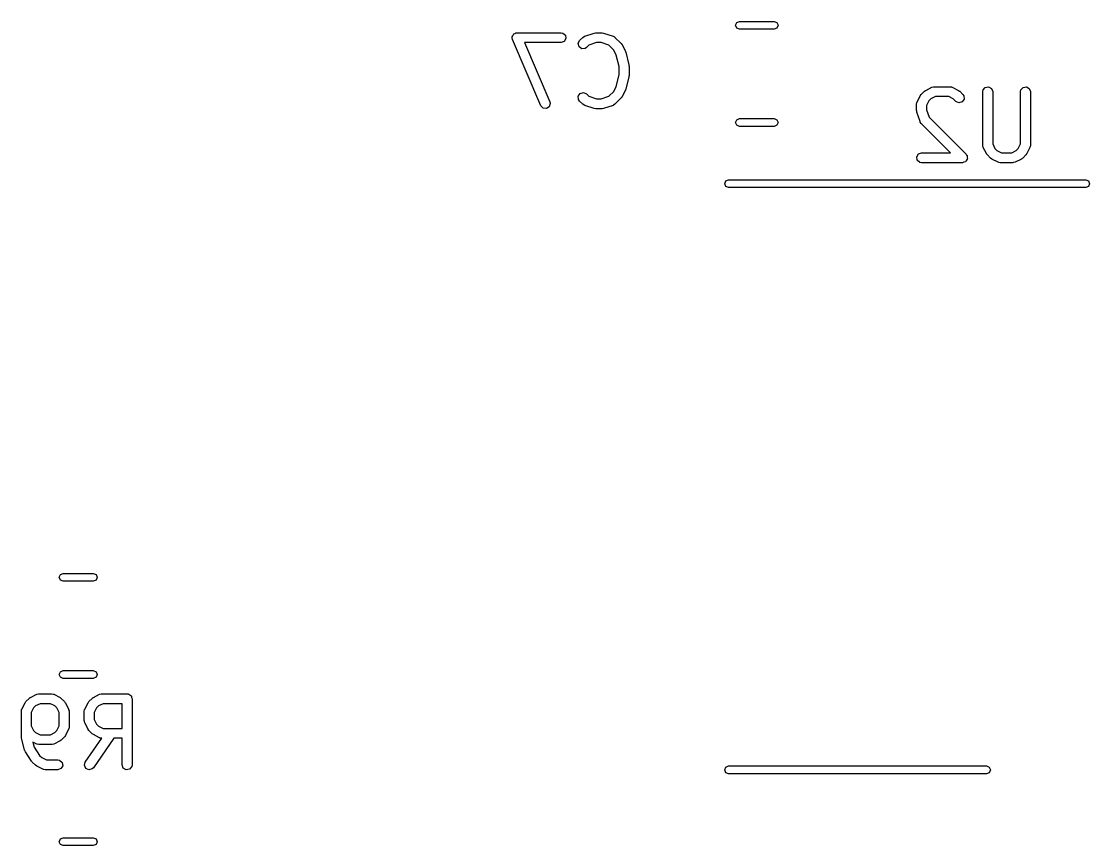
# Model space of a CAD drawing. Extents: x 0.27 to 3.1, y 0.41 to 2.47.
# Drawn here: x 0.292 to 0.928, y 1.82 to 2.311 of the extents above; entities that cross this region are included whole.
import ezdxf

# ---------------------------------------------------------------- set-up
doc = ezdxf.new("R2010")
doc.units = 0
doc.header["$MEASUREMENT"] = 0
doc.layers.add('BLACK', color=7, linetype='CONTINUOUS')

msp = doc.modelspace()

# ---------------------------------------------------------------- linework, layer by layer
at = {"layer": 'BLACK', "linetype": 'CONTINUOUS'}
for p, q in [((0.717352, 2.30894), (0.718044, 2.31061)), ((0.718044, 2.31061), (0.719714, 2.3113)), ((0.719714, 2.3113), (0.740286, 2.3113)), ((0.740286, 2.3113), (0.741956, 2.31061)), ((0.741956, 2.31061), (0.742648, 2.30894)), ((0.584628, 2.30267), (0.584827, 2.30333)), ((0.584827, 2.30333), (0.585119, 2.30352)), ((0.585119, 2.30352), (0.585294, 2.30382)), ((0.585294, 2.30382), (0.585941, 2.30406)), ((0.585941, 2.30406), (0.586517, 2.30443)), ((0.586517, 2.30443), (0.586864, 2.30439)), ((0.586864, 2.30439), (0.587192, 2.30451)), ((0.587192, 2.30451), (0.613438, 2.30451)), ((0.613438, 2.30451), (0.614448, 2.30433)), ((0.614448, 2.30433), (0.615995, 2.30304)), ((0.615995, 2.30304), (0.616346, 2.30105)), ((0.627503, 2.30249), (0.633127, 2.30436)), ((0.633127, 2.30436), (0.634, 2.30449)), ((0.634, 2.30449), (0.634061, 2.30451)), ((0.634061, 2.30451), (0.63781, 2.30451)), ((0.63781, 2.30451), (0.63868, 2.30436)), ((0.63868, 2.30436), (0.638744, 2.30436)), ((0.638744, 2.30436), (0.644368, 2.30249)), ((0.718044, 2.30727), (0.717352, 2.30894)), ((0.719714, 2.30657), (0.718044, 2.30727)), ((0.740286, 2.30657), (0.719714, 2.30657)), ((0.741956, 2.30727), (0.740286, 2.30657)), ((0.742648, 2.30894), (0.741956, 2.30727)), ((0.584243, 2.3014), (0.584344, 2.30173)), ((0.584478, 2.3004), (0.584243, 2.3014)), ((0.584284, 2.30207), (0.584628, 2.30267)), ((0.584344, 2.30173), (0.584284, 2.30207)), ((0.60135, 2.26103), (0.584478, 2.3004)), ((0.613438, 2.29861), (0.59167, 2.29861)), ((0.59167, 2.29861), (0.606779, 2.26335)), ((0.615336, 2.2993), (0.613438, 2.29861)), ((0.616346, 2.30105), (0.615336, 2.2993)), ((0.62362, 2.29807), (0.624474, 2.2999)), ((0.624143, 2.29612), (0.62362, 2.29807)), ((0.624474, 2.2999), (0.626349, 2.30177)), ((0.626349, 2.30177), (0.627189, 2.30236)), ((0.627189, 2.30236), (0.627364, 2.30238)), ((0.627364, 2.30238), (0.627503, 2.30249)), ((0.630031, 2.2971), (0.62865, 2.29572)), ((0.63454, 2.29861), (0.630031, 2.2971)), ((0.637331, 2.29861), (0.63454, 2.29861)), ((0.64184, 2.2971), (0.637331, 2.29861)), ((0.644757, 2.29419), (0.64184, 2.2971)), ((0.644368, 2.30249), (0.64527, 2.302)), ((0.64527, 2.302), (0.645363, 2.30185)), ((0.645363, 2.30185), (0.645522, 2.30177)), ((0.645522, 2.30177), (0.649272, 2.29802)), ((0.649272, 2.29802), (0.649778, 2.2973)), ((0.649778, 2.2973), (0.649825, 2.29726)), ((0.649825, 2.29726), (0.6517, 2.29351)), ((0.625797, 2.29496), (0.624143, 2.29612)), ((0.62781, 2.29513), (0.625797, 2.29496)), ((0.62865, 2.29572), (0.62781, 2.29513)), ((0.646273, 2.29116), (0.644757, 2.29419)), ((0.647981, 2.28432), (0.646273, 2.29116)), ((0.6517, 2.29351), (0.651845, 2.29302)), ((0.651845, 2.29302), (0.651923, 2.2929)), ((0.651923, 2.2929), (0.653798, 2.2854)), ((0.647981, 2.27943), (0.647981, 2.28432)), ((0.653798, 2.2854), (0.65384, 2.28482)), ((0.65384, 2.28482), (0.653886, 2.28469)), ((0.653886, 2.28469), (0.653886, 2.27906)), ((0.646273, 2.27259), (0.647981, 2.27943)), ((0.653798, 2.27835), (0.651923, 2.27085)), ((0.653886, 2.27906), (0.653784, 2.27848)), ((0.653784, 2.27848), (0.653798, 2.27835)), ((0.644757, 2.26956), (0.646273, 2.27259)), ((0.830558, 2.2702), (0.834308, 2.27207)), ((0.834308, 2.27207), (0.83529, 2.27237)), ((0.83529, 2.27237), (0.835462, 2.27233)), ((0.835462, 2.27233), (0.835628, 2.27239)), ((0.835628, 2.27239), (0.845002, 2.27239)), ((0.845002, 2.27239), (0.846012, 2.27221)), ((0.846012, 2.27221), (0.846147, 2.2721)), ((0.846147, 2.2721), (0.846322, 2.27207)), ((0.846322, 2.27207), (0.850072, 2.2702)), ((0.864724, 2.27044), (0.866023, 2.27199)), ((0.866023, 2.27199), (0.868012, 2.27234)), ((0.868012, 2.27234), (0.869761, 2.27133)), ((0.869761, 2.27133), (0.870452, 2.26943)), ((0.887222, 2.27044), (0.88852, 2.27199)), ((0.88852, 2.27199), (0.890509, 2.27234)), ((0.890509, 2.27234), (0.892258, 2.27133)), ((0.892258, 2.27133), (0.892949, 2.26943)), ((0.623709, 2.2667), (0.624868, 2.26836)), ((0.623886, 2.26469), (0.623709, 2.2667)), ((0.624868, 2.26836), (0.626819, 2.26888)), ((0.626819, 2.26888), (0.62865, 2.26803)), ((0.62865, 2.26803), (0.630031, 2.26665)), ((0.630031, 2.26665), (0.63454, 2.26514)), ((0.63454, 2.26514), (0.637331, 2.26514)), ((0.637331, 2.26514), (0.64184, 2.26665)), ((0.64184, 2.26665), (0.644757, 2.26956)), ((0.649272, 2.26573), (0.645522, 2.26198)), ((0.649299, 2.26578), (0.649272, 2.26573)), ((0.649825, 2.26649), (0.649299, 2.26578)), ((0.6517, 2.27024), (0.649825, 2.26649)), ((0.651716, 2.27038), (0.6517, 2.27024)), ((0.651923, 2.27085), (0.651716, 2.27038)), ((0.825488, 2.26326), (0.827363, 2.267)), ((0.827363, 2.267), (0.827889, 2.26771)), ((0.827889, 2.26771), (0.827916, 2.26777)), ((0.827916, 2.26777), (0.829791, 2.26965)), ((0.829791, 2.26965), (0.830514, 2.27015)), ((0.830514, 2.27015), (0.830558, 2.2702)), ((0.833628, 2.26513), (0.83243, 2.26394)), ((0.836325, 2.26648), (0.833628, 2.26513)), ((0.844305, 2.26648), (0.836325, 2.26648)), ((0.847002, 2.26513), (0.844305, 2.26648)), ((0.848538, 2.2636), (0.847002, 2.26513)), ((0.850072, 2.2702), (0.850781, 2.26967)), ((0.850781, 2.26967), (0.850839, 2.26965)), ((0.850839, 2.26965), (0.852714, 2.26777)), ((0.853478, 2.26492), (0.85232, 2.26327)), ((0.852714, 2.26777), (0.853302, 2.26693)), ((0.853302, 2.26693), (0.853478, 2.26492)), ((0.864546, 2.26943), (0.864724, 2.27044)), ((0.864546, 2.23756), (0.864546, 2.26943)), ((0.870452, 2.26943), (0.870452, 2.23826)), ((0.887043, 2.26943), (0.887222, 2.27044)), ((0.887043, 2.23826), (0.887043, 2.26943)), ((0.892949, 2.26943), (0.892949, 2.23756)), ((0.602733, 2.25955), (0.60135, 2.26103)), ((0.604739, 2.25931), (0.602733, 2.25955)), ((0.606429, 2.26042), (0.604739, 2.25931)), ((0.607013, 2.26235), (0.606429, 2.26042)), ((0.606779, 2.26335), (0.607013, 2.26235)), ((0.624474, 2.26385), (0.623886, 2.26469)), ((0.626349, 2.26198), (0.624474, 2.26385)), ((0.626509, 2.2619), (0.626349, 2.26198)), ((0.626601, 2.26175), (0.626509, 2.2619)), ((0.627503, 2.26126), (0.626601, 2.26175)), ((0.633127, 2.25939), (0.627503, 2.26126)), ((0.633191, 2.25939), (0.633127, 2.25939)), ((0.634061, 2.25924), (0.633191, 2.25939)), ((0.63781, 2.25924), (0.634061, 2.25924)), ((0.637871, 2.25926), (0.63781, 2.25924)), ((0.638744, 2.25939), (0.637871, 2.25926)), ((0.644368, 2.26126), (0.638744, 2.25939)), ((0.644507, 2.26137), (0.644368, 2.26126)), ((0.644682, 2.26139), (0.644507, 2.26137)), ((0.645522, 2.26198), (0.644682, 2.26139)), ((0.825176, 2.26193), (0.825354, 2.26294)), ((0.825176, 2.25819), (0.825176, 2.26193)), ((0.825354, 2.26294), (0.825468, 2.26308)), ((0.825468, 2.26308), (0.825488, 2.26326)), ((0.83243, 2.26394), (0.831082, 2.26124)), ((0.831082, 2.26124), (0.831082, 2.25866)), ((0.831082, 2.25866), (0.832585, 2.25416)), ((0.850369, 2.26274), (0.848538, 2.2636)), ((0.85232, 2.26327), (0.850369, 2.26274)), ((0.717352, 2.25106), (0.718044, 2.25273)), ((0.718044, 2.25273), (0.719714, 2.25343)), ((0.719714, 2.25343), (0.740286, 2.25343)), ((0.740286, 2.25343), (0.741956, 2.25273)), ((0.741956, 2.25273), (0.742648, 2.25106)), ((0.825198, 2.25812), (0.825176, 2.25819)), ((0.825328, 2.25725), (0.825198, 2.25812)), ((0.827203, 2.25163), (0.825328, 2.25725)), ((0.832585, 2.25416), (0.854589, 2.23215)), ((0.718044, 2.24939), (0.717352, 2.25106)), ((0.719714, 2.2487), (0.718044, 2.24939)), ((0.740286, 2.2487), (0.719714, 2.2487)), ((0.741956, 2.24939), (0.740286, 2.2487)), ((0.742648, 2.25106), (0.741956, 2.24939)), ((0.827312, 2.25149), (0.827203, 2.25163)), ((0.827328, 2.25131), (0.827312, 2.25149)), ((0.827916, 2.25047), (0.827328, 2.25131)), ((0.845372, 2.23302), (0.827916, 2.25047)), ((0.826231, 2.23233), (0.828129, 2.23302)), ((0.828129, 2.23302), (0.845372, 2.23302)), ((0.864607, 2.2374), (0.864546, 2.23756)), ((0.864566, 2.23723), (0.864607, 2.2374)), ((0.864858, 2.23624), (0.864566, 2.23723)), ((0.866733, 2.23249), (0.864858, 2.23624)), ((0.870452, 2.23826), (0.871801, 2.23556)), ((0.871801, 2.23556), (0.872998, 2.23437)), ((0.872998, 2.23437), (0.875695, 2.23302)), ((0.875695, 2.23302), (0.8818, 2.23302)), ((0.8818, 2.23302), (0.884498, 2.23437)), ((0.884498, 2.23437), (0.885695, 2.23556)), ((0.885695, 2.23556), (0.887043, 2.23826)), ((0.892637, 2.23624), (0.890762, 2.23249)), ((0.892657, 2.23642), (0.892637, 2.23624)), ((0.892771, 2.23655), (0.892657, 2.23642)), ((0.892949, 2.23756), (0.892771, 2.23655)), ((0.825221, 2.23058), (0.826231, 2.23233)), ((0.825572, 2.22859), (0.825221, 2.23058)), ((0.827119, 2.22729), (0.825572, 2.22859)), ((0.828129, 2.22711), (0.827119, 2.22729)), ((0.852501, 2.22711), (0.828129, 2.22711)), ((0.853336, 2.22741), (0.852501, 2.22711)), ((0.854195, 2.22764), (0.853336, 2.22741)), ((0.854272, 2.22776), (0.854195, 2.22764)), ((0.854399, 2.2278), (0.854272, 2.22776)), ((0.854843, 2.22857), (0.854399, 2.2278)), ((0.854589, 2.23215), (0.854959, 2.23162)), ((0.855353, 2.2293), (0.854843, 2.22857)), ((0.854959, 2.23162), (0.855058, 2.23154)), ((0.855058, 2.23154), (0.855072, 2.23146)), ((0.855072, 2.23146), (0.855177, 2.23131)), ((0.855177, 2.23131), (0.855254, 2.23043)), ((0.855254, 2.23043), (0.855409, 2.22955)), ((0.855409, 2.22955), (0.855341, 2.22943)), ((0.855341, 2.22943), (0.855353, 2.2293)), ((0.86678, 2.23245), (0.866733, 2.23249)), ((0.867286, 2.23173), (0.86678, 2.23245)), ((0.869161, 2.22985), (0.867286, 2.23173)), ((0.869219, 2.22982), (0.869161, 2.22985)), ((0.869928, 2.2293), (0.869219, 2.22982)), ((0.873678, 2.22742), (0.869928, 2.2293)), ((0.873853, 2.2274), (0.873678, 2.22742)), ((0.873988, 2.22729), (0.873853, 2.2274)), ((0.874998, 2.22711), (0.873988, 2.22729)), ((0.882497, 2.22711), (0.874998, 2.22711)), ((0.882663, 2.22717), (0.882497, 2.22711)), ((0.882835, 2.22713), (0.882663, 2.22717)), ((0.883818, 2.22742), (0.882835, 2.22713)), ((0.887567, 2.2293), (0.883818, 2.22742)), ((0.887612, 2.22934), (0.887567, 2.2293)), ((0.888335, 2.22985), (0.887612, 2.22934)), ((0.890209, 2.23173), (0.888335, 2.22985)), ((0.890237, 2.23178), (0.890209, 2.23173)), ((0.890762, 2.23249), (0.890237, 2.23178)), ((0.710866, 2.21461), (0.711558, 2.21628)), ((0.711558, 2.21294), (0.710866, 2.21461)), ((0.711558, 2.21628), (0.713228, 2.21697)), ((0.713228, 2.21697), (0.925827, 2.21697)), ((0.925827, 2.21697), (0.927497, 2.21628)), ((0.927497, 2.21628), (0.928189, 2.21461)), ((0.928189, 2.21461), (0.927497, 2.21294)), ((0.713228, 2.21224), (0.711558, 2.21294)), ((0.925827, 2.21224), (0.713228, 2.21224)), ((0.927497, 2.21294), (0.925827, 2.21224)), ((0.314623, 1.98012), (0.315315, 1.98179)), ((0.315315, 1.97845), (0.314623, 1.98012)), ((0.315315, 1.98179), (0.316986, 1.98248)), ((0.316986, 1.97776), (0.315315, 1.97845)), ((0.316986, 1.98248), (0.334865, 1.98248)), ((0.334865, 1.98248), (0.336535, 1.98179)), ((0.336535, 1.97845), (0.334865, 1.97776)), ((0.336535, 1.98179), (0.337227, 1.98012)), ((0.337227, 1.98012), (0.336535, 1.97845)), ((0.334865, 1.97776), (0.316986, 1.97776)), ((0.314623, 1.92224), (0.315315, 1.92391)), ((0.315315, 1.92057), (0.314623, 1.92224)), ((0.315315, 1.92391), (0.316986, 1.92461)), ((0.316986, 1.92461), (0.334865, 1.92461)), ((0.334865, 1.92461), (0.336535, 1.92391)), ((0.336535, 1.92391), (0.337227, 1.92224)), ((0.337227, 1.92224), (0.336535, 1.92057)), ((0.316986, 1.91988), (0.315315, 1.92057)), ((0.334865, 1.91988), (0.316986, 1.91988)), ((0.336535, 1.92057), (0.334865, 1.91988)), ((0.296653, 1.90799), (0.297376, 1.9085)), ((0.297376, 1.9085), (0.297421, 1.90855)), ((0.297421, 1.90855), (0.30117, 1.91042)), ((0.30117, 1.91042), (0.302153, 1.91071)), ((0.302153, 1.91071), (0.302325, 1.91067)), ((0.302325, 1.91067), (0.302491, 1.91073)), ((0.302491, 1.91073), (0.30999, 1.91073)), ((0.30999, 1.91073), (0.311, 1.91056)), ((0.311, 1.91056), (0.311135, 1.91044)), ((0.311135, 1.91044), (0.31131, 1.91042)), ((0.31131, 1.91042), (0.31506, 1.90855)), ((0.31506, 1.90855), (0.315769, 1.90802)), ((0.334148, 1.90799), (0.334871, 1.9085)), ((0.334871, 1.9085), (0.334916, 1.90855)), ((0.334916, 1.90855), (0.338665, 1.91042)), ((0.338665, 1.91042), (0.339648, 1.91071)), ((0.339648, 1.91071), (0.33982, 1.91067)), ((0.33982, 1.91067), (0.339986, 1.91073)), ((0.339986, 1.91073), (0.354984, 1.91073)), ((0.354984, 1.91073), (0.355368, 1.91067)), ((0.355368, 1.91067), (0.355497, 1.91069)), ((0.355497, 1.91069), (0.35561, 1.91062)), ((0.35561, 1.91062), (0.355994, 1.91056)), ((0.355994, 1.91056), (0.356582, 1.91006)), ((0.356582, 1.91006), (0.357246, 1.90968)), ((0.357246, 1.90968), (0.357337, 1.90943)), ((0.357337, 1.90943), (0.357541, 1.90926)), ((0.357541, 1.90926), (0.357674, 1.9085)), ((0.357674, 1.9085), (0.357937, 1.90778)), ((0.292351, 1.9016), (0.294225, 1.90535)), ((0.294225, 1.90535), (0.294751, 1.90606)), ((0.294751, 1.90606), (0.294778, 1.90612)), ((0.294778, 1.90612), (0.296653, 1.90799)), ((0.299293, 1.90228), (0.297944, 1.89958)), ((0.30049, 1.90348), (0.299293, 1.90228)), ((0.303188, 1.90483), (0.30049, 1.90348)), ((0.309293, 1.90483), (0.303188, 1.90483)), ((0.31199, 1.90348), (0.309293, 1.90483)), ((0.313187, 1.90228), (0.31199, 1.90348)), ((0.314536, 1.89958), (0.313187, 1.90228)), ((0.315769, 1.90802), (0.315827, 1.90799)), ((0.315827, 1.90799), (0.317702, 1.90612)), ((0.317702, 1.90612), (0.318208, 1.9054)), ((0.318208, 1.9054), (0.318255, 1.90535)), ((0.318255, 1.90535), (0.32013, 1.9016)), ((0.329846, 1.9016), (0.331721, 1.90535)), ((0.331721, 1.90535), (0.332246, 1.90606)), ((0.332246, 1.90606), (0.332274, 1.90612)), ((0.332274, 1.90612), (0.334148, 1.90799)), ((0.336788, 1.90228), (0.33544, 1.89958)), ((0.337985, 1.90348), (0.336788, 1.90228)), ((0.340683, 1.90483), (0.337985, 1.90348)), ((0.352031, 1.90483), (0.340683, 1.90483)), ((0.352031, 1.89011), (0.352031, 1.90483)), ((0.357937, 1.90778), (0.357937, 1.86841)), ((0.292039, 1.90028), (0.292217, 1.90129)), ((0.292039, 1.88528), (0.292039, 1.90028)), ((0.292217, 1.90129), (0.29233, 1.90143)), ((0.29233, 1.90143), (0.292351, 1.9016)), ((0.297944, 1.89958), (0.297944, 1.8916)), ((0.314536, 1.8916), (0.314536, 1.89958)), ((0.32013, 1.9016), (0.320422, 1.90062)), ((0.320422, 1.90062), (0.320381, 1.90045)), ((0.320381, 1.90045), (0.320441, 1.90028)), ((0.320441, 1.90028), (0.320441, 1.89091)), ((0.329534, 1.90028), (0.329712, 1.90129)), ((0.329534, 1.89466), (0.329534, 1.90028)), ((0.329712, 1.90129), (0.329826, 1.90143)), ((0.329826, 1.90143), (0.329846, 1.9016)), ((0.33544, 1.89958), (0.33544, 1.89535)), ((0.297944, 1.8916), (0.299293, 1.88891)), ((0.313187, 1.88891), (0.314536, 1.8916)), ((0.32013, 1.88959), (0.318255, 1.88584)), ((0.32015, 1.88976), (0.32013, 1.88959)), ((0.320263, 1.8899), (0.32015, 1.88976)), ((0.320441, 1.89091), (0.320263, 1.8899)), ((0.329594, 1.89449), (0.329534, 1.89466)), ((0.329553, 1.89432), (0.329594, 1.89449)), ((0.329846, 1.89334), (0.329553, 1.89432)), ((0.331721, 1.88959), (0.329846, 1.89334)), ((0.331767, 1.88954), (0.331721, 1.88959)), ((0.332274, 1.88882), (0.331767, 1.88954)), ((0.33544, 1.89535), (0.336788, 1.89266)), ((0.336788, 1.89266), (0.337985, 1.89146)), ((0.337985, 1.89146), (0.340683, 1.89011)), ((0.340683, 1.89011), (0.352031, 1.89011)), ((0.292085, 1.88515), (0.292039, 1.88528)), ((0.292127, 1.88457), (0.292085, 1.88515)), ((0.294002, 1.87707), (0.292127, 1.88457)), ((0.299293, 1.88891), (0.30049, 1.88771)), ((0.30049, 1.88771), (0.303188, 1.88636)), ((0.303188, 1.88636), (0.309293, 1.88636)), ((0.309293, 1.88636), (0.31199, 1.88771)), ((0.31199, 1.88771), (0.313187, 1.88891)), ((0.315827, 1.8832), (0.315104, 1.88269)), ((0.317702, 1.88507), (0.315827, 1.8832)), ((0.317729, 1.88513), (0.317702, 1.88507)), ((0.318255, 1.88584), (0.317729, 1.88513)), ((0.330068, 1.8701), (0.339944, 1.88421)), ((0.334148, 1.88694), (0.332274, 1.88882)), ((0.334207, 1.88692), (0.334148, 1.88694)), ((0.334916, 1.88639), (0.334207, 1.88692)), ((0.347148, 1.88421), (0.334906, 1.86672)), ((0.338665, 1.88452), (0.334916, 1.88639)), ((0.338841, 1.8845), (0.338665, 1.88452)), ((0.338976, 1.88438), (0.338841, 1.8845)), ((0.339944, 1.88421), (0.338976, 1.88438)), ((0.352031, 1.88421), (0.347148, 1.88421)), ((0.352031, 1.86841), (0.352031, 1.88421)), ((0.294011, 1.87705), (0.294002, 1.87707)), ((0.294409, 1.87615), (0.294011, 1.87705)), ((0.30117, 1.88077), (0.298878, 1.88191)), ((0.298878, 1.88191), (0.299607, 1.879)), ((0.299607, 1.879), (0.30291, 1.87404)), ((0.301345, 1.88075), (0.30117, 1.88077)), ((0.301481, 1.88063), (0.301345, 1.88075)), ((0.302491, 1.88046), (0.301481, 1.88063)), ((0.30999, 1.88046), (0.302491, 1.88046)), ((0.310156, 1.88052), (0.30999, 1.88046)), ((0.310327, 1.88047), (0.310156, 1.88052)), ((0.31131, 1.88077), (0.310327, 1.88047)), ((0.31506, 1.88264), (0.31131, 1.88077)), ((0.315104, 1.88269), (0.31506, 1.88264)), ((0.298159, 1.87052), (0.294409, 1.87615)), ((0.29827, 1.87044), (0.298159, 1.87052)), ((0.298528, 1.87007), (0.29827, 1.87044)), ((0.30291, 1.87404), (0.30424, 1.87271)), ((0.30424, 1.87271), (0.306937, 1.87136)), ((0.306937, 1.87136), (0.313739, 1.87136)), ((0.313739, 1.87136), (0.314749, 1.87118)), ((0.314749, 1.87118), (0.316296, 1.86989)), ((0.300403, 1.8682), (0.298528, 1.87007)), ((0.300461, 1.86817), (0.300403, 1.8682)), ((0.30117, 1.86764), (0.300461, 1.86817)), ((0.30492, 1.86577), (0.30117, 1.86764)), ((0.305095, 1.86575), (0.30492, 1.86577)), ((0.30523, 1.86564), (0.305095, 1.86575)), ((0.30624, 1.86546), (0.30523, 1.86564)), ((0.313739, 1.86546), (0.30624, 1.86546)), ((0.315637, 1.86615), (0.313739, 1.86546)), ((0.316647, 1.8679), (0.315637, 1.86615)), ((0.316296, 1.86989), (0.316647, 1.8679)), ((0.329545, 1.86815), (0.330068, 1.8701)), ((0.330399, 1.86632), (0.329545, 1.86815)), ((0.33223, 1.86547), (0.330399, 1.86632)), ((0.334181, 1.86599), (0.33223, 1.86547)), ((0.334906, 1.86672), (0.334181, 1.86599)), ((0.352722, 1.86651), (0.352031, 1.86841)), ((0.354471, 1.8655), (0.352722, 1.86651)), ((0.35646, 1.86585), (0.354471, 1.8655)), ((0.357759, 1.8674), (0.35646, 1.86585)), ((0.357937, 1.86841), (0.357759, 1.8674)), ((0.710866, 1.86539), (0.711558, 1.86706)), ((0.711558, 1.86372), (0.710866, 1.86539)), ((0.711558, 1.86706), (0.713228, 1.86776)), ((0.713228, 1.86776), (0.866772, 1.86776)), ((0.866772, 1.86776), (0.868442, 1.86706)), ((0.868442, 1.86706), (0.869134, 1.86539)), ((0.869134, 1.86539), (0.868442, 1.86372)), ((0.713228, 1.86303), (0.711558, 1.86372)), ((0.866772, 1.86303), (0.713228, 1.86303)), ((0.868442, 1.86372), (0.866772, 1.86303)), ((0.314623, 1.82264), (0.315315, 1.82431)), ((0.315315, 1.82097), (0.314623, 1.82264)), ((0.315315, 1.82431), (0.316986, 1.825)), ((0.316986, 1.82028), (0.315315, 1.82097)), ((0.316986, 1.825), (0.334865, 1.825)), ((0.334865, 1.82028), (0.316986, 1.82028)), ((0.334865, 1.825), (0.336535, 1.82431)), ((0.336535, 1.82097), (0.334865, 1.82028)), ((0.336535, 1.82431), (0.337227, 1.82264)), ((0.337227, 1.82264), (0.336535, 1.82097))]:
    msp.add_line(p, q, dxfattribs=at)

doc.saveas('drawing.dxf')
